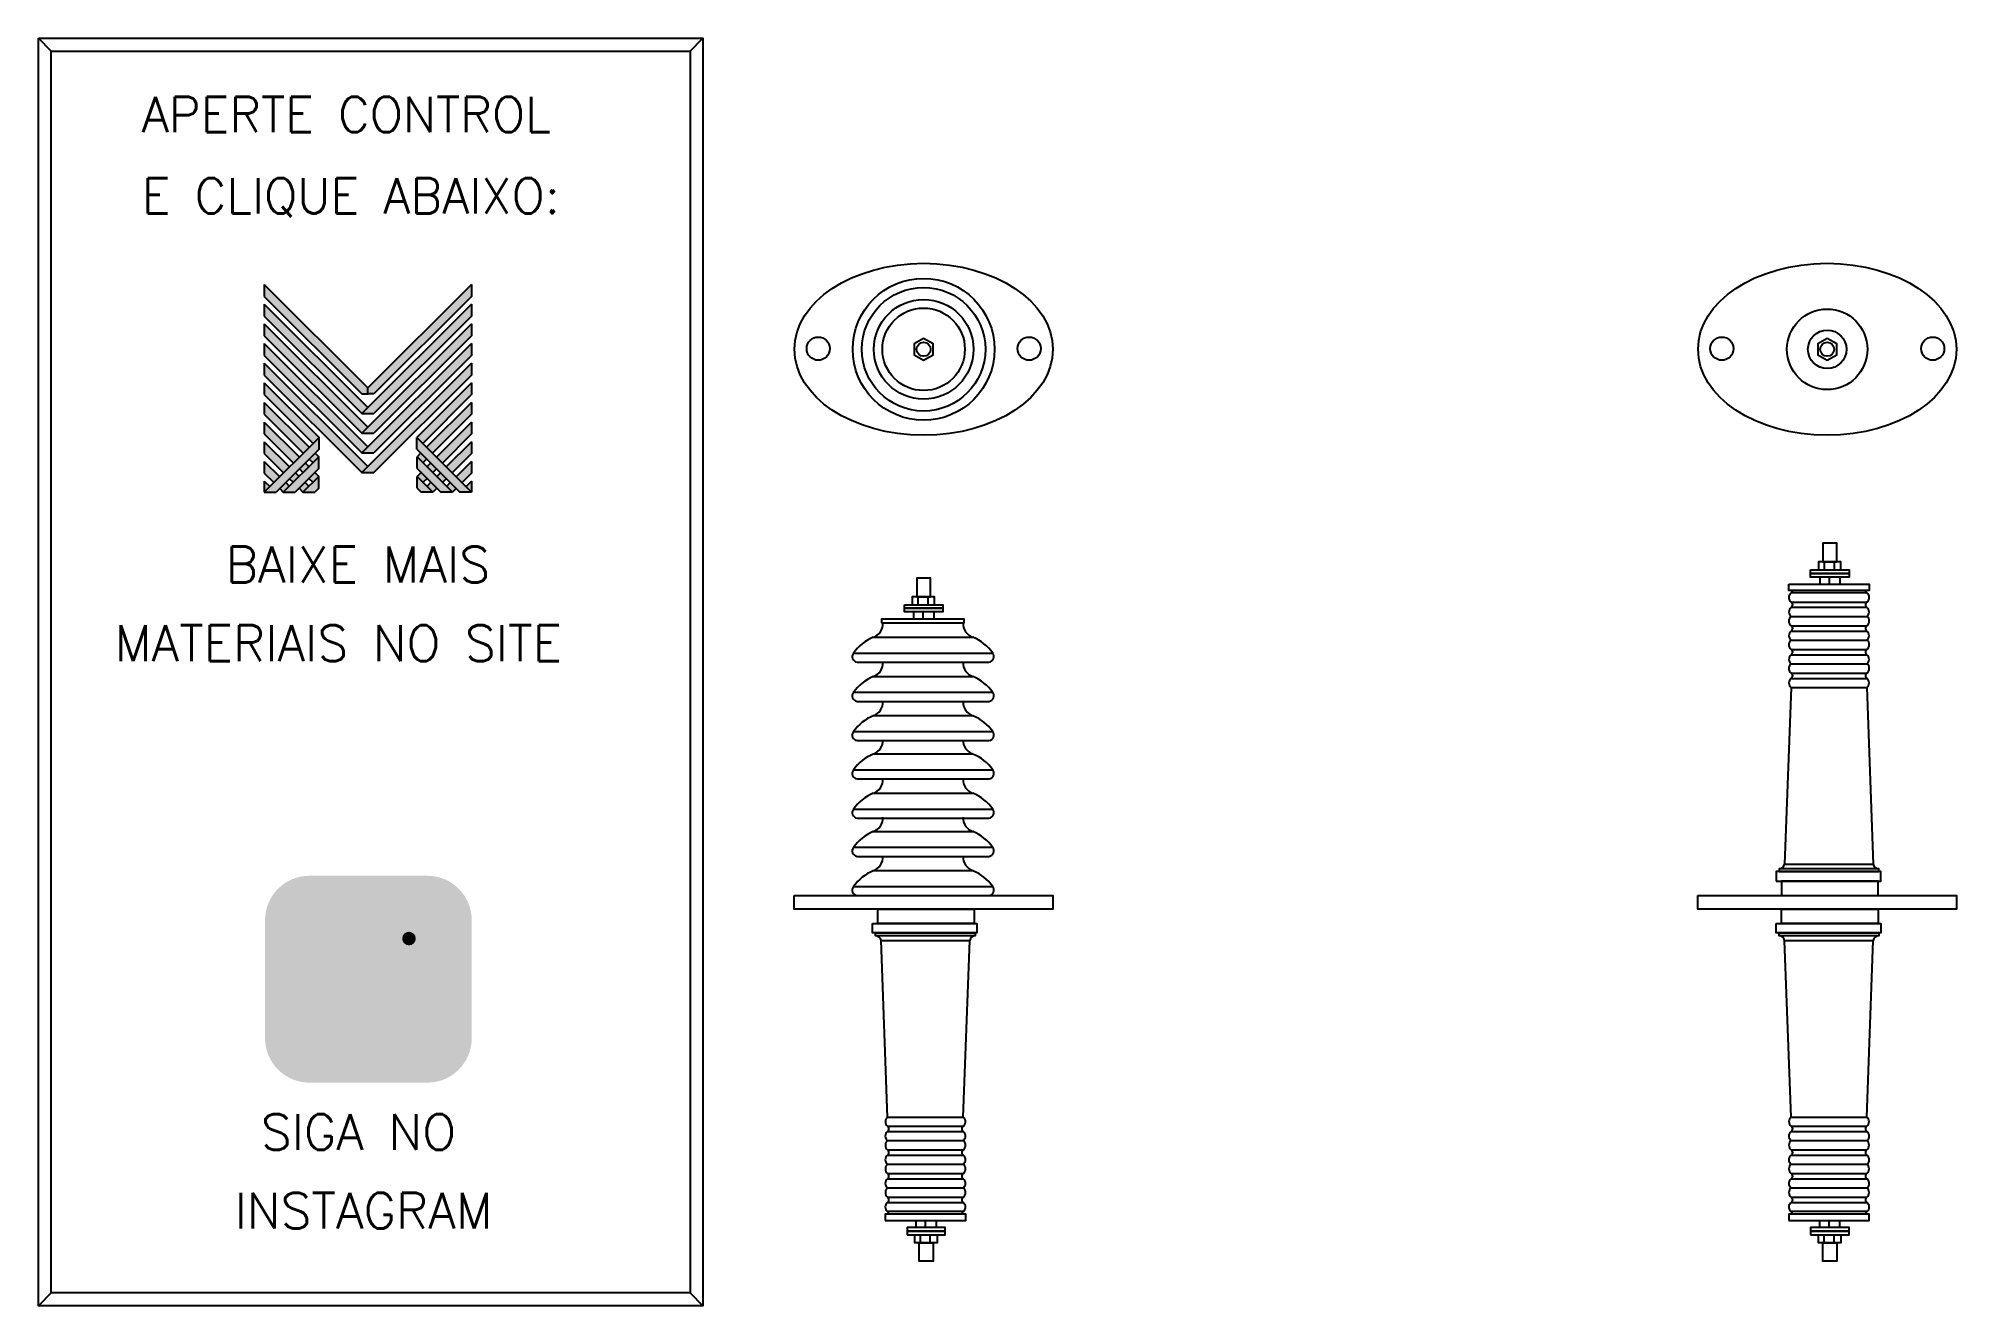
# Model space of a CAD drawing. Header units: millimetres. Extents: x 2651 to 3809, y 511 to 1277.
import ezdxf

# ---------------------------------------------------------------- set-up
doc = ezdxf.new("R2010")
doc.units = ezdxf.units.MM
for name, color, linetype in [('BUCHA DE PASSAGEM', 20, 'Continuous'), ('logo01', 10, 'Continuous'), ('logo02', 250, 'Continuous')]:
    doc.layers.add(name, color=color, linetype=linetype)
doc.styles.get("Standard").update_dxf_attribs({"font": 'romans.shx'})

# ---------------------------------------------------------------- blocks, each defined once
blk = doc.blocks.new('MESH')
at = {"layer": 'logo01'}
h = blk.add_hatch(color=256, dxfattribs=at)
h.dxf.hatch_style = 1
h.paths.add_polyline_path([(30046, 14087), (30046, 13835), (32119, 11769), (32248, 11769), (32248, 11893)])
h.paths.add_polyline_path([(30046, 13670), (30046, 13418), (32121, 11349), (32248, 11475)])
h.paths.add_polyline_path([(30046, 13253), (30046, 13001), (32121, 10932), (32248, 11058)])
h.paths.add_polyline_path([(30046, 12835), (30046, 12583), (32121, 10515), (32248, 10641)])
h.paths.add_polyline_path([(30046, 12418), (30046, 12166), (32121, 10097), (32248, 10223)])
h.paths.add_polyline_path([(30046, 12001), (30046, 11749), (31084, 10714), (31211, 10840)])
h.paths.add_polyline_path([(30046, 11583), (30046, 11331), (30875, 10505), (31001, 10631)])
h.paths.add_polyline_path([(30046, 11166), (30046, 10914), (30666, 10296), (30792, 10422)])
h.paths.add_polyline_path([(30046, 10749), (30046, 10497), (30456, 10088), (30583, 10214)])
h.paths.add_polyline_path([(30046, 10331), (30046, 10079), (30247, 9879), (30373, 10005)])
h.paths.add_polyline_path([(30164, 9796), (30046, 9914), (30046, 9679)])
h.paths.add_polyline_path([(30574, 9805), (30500, 9879), (30373, 9753), (30448, 9679)])
h.paths.add_polyline_path([(30784, 10013), (30709, 10088), (30583, 9962), (30657, 9887)])
h.paths.add_polyline_path([(30993, 9805), (30910, 9887), (30784, 9761), (30867, 9679)])
h.paths.add_polyline_path([(30993, 10222), (30918, 10296), (30792, 10170), (30867, 10096)])
h.paths.add_polyline_path([(31119, 10096), (30993, 9970), (31076, 9887), (31202, 10013)])
h.paths.add_polyline_path([(31202, 10431), (31128, 10505), (31001, 10379), (31076, 10305)], flags=17)
h.paths.add_polyline_path([(33284, 10840), (33284, 10588), (34196, 9679), (34449, 9679)])
h.paths.add_polyline_path([(33293, 10431), (33293, 10179), (33794, 9679), (34047, 9679)])
h.paths.add_polyline_path([(33293, 10013), (33293, 9761), (33376, 9679), (33628, 9679)], flags=17)
at = {"layer": 'logo02'}
h = blk.add_hatch(color=256, dxfattribs=at)
h.dxf.hatch_style = 1
h.paths.add_polyline_path([(34449, 13835), (34449, 14087), (32248, 11893), (32248, 11769), (32376, 11769)])
h.paths.add_polyline_path([(34449, 13418), (34449, 13670), (32121, 11349), (32374, 11349)])
h.paths.add_polyline_path([(34449, 13001), (34449, 13253), (32121, 10932), (32374, 10932)])
h.paths.add_polyline_path([(34449, 12583), (34449, 12835), (32121, 10515), (32374, 10515)])
h.paths.add_polyline_path([(34449, 12166), (34449, 12418), (32121, 10097), (32374, 10097)])
h.paths.add_polyline_path([(34449, 11749), (34449, 12001), (33284, 10840), (33411, 10714)], flags=17)
h.paths.add_polyline_path([(34449, 11331), (34449, 11583), (33494, 10631), (33620, 10505)], flags=17)
h.paths.add_polyline_path([(34449, 10914), (34449, 11166), (33703, 10422), (33829, 10296)], flags=17)
h.paths.add_polyline_path([(34449, 10497), (34449, 10749), (33912, 10214), (34039, 10088)])
h.paths.add_polyline_path([(34449, 10331), (34122, 10005), (34248, 9879), (34449, 10079)])
h.paths.add_polyline_path([(33577, 10296), (33502, 10222), (33628, 10096), (33703, 10170)])
h.paths.add_polyline_path([(33367, 10505), (33293, 10431), (33419, 10305), (33494, 10379)], flags=17)
h.paths.add_polyline_path([(33376, 10096), (33293, 10013), (33419, 9887), (33502, 9970)])
h.paths.add_polyline_path([(33786, 10088), (33711, 10013), (33838, 9887), (33912, 9962)])
h.paths.add_polyline_path([(33585, 9887), (33502, 9805), (33628, 9679), (33711, 9761)])
h.paths.add_polyline_path([(33995, 9879), (33921, 9805), (34047, 9679), (34122, 9753)])
h.paths.add_polyline_path([(34449, 9914), (34331, 9796), (34449, 9679)])
h.paths.add_polyline_path([(31202, 10013), (30867, 9679), (31119, 9679), (31202, 9761)], flags=17)
h.paths.add_polyline_path([(31202, 10179), (31202, 10431), (30448, 9679), (30701, 9679)])
h.paths.add_polyline_path([(31211, 10588), (31211, 10840), (30046, 9679), (30299, 9679)])
at = {"layer": 'logo01'}
for p, q in [((30046, 14087), (30046, 13835)), ((30046, 14087), (32248, 11893)), ((30046, 13835), (32119, 11769)), ((30046, 13670), (30046, 13418)), ((30046, 13670), (32248, 11475)), ((30046, 13418), (32121, 11349)), ((30046, 13253), (30046, 13001)), ((30046, 13253), (32248, 11058)), ((30046, 13001), (32121, 10932)), ((30046, 12835), (30046, 12583)), ((30046, 12835), (32248, 10641)), ((30046, 12583), (32121, 10515)), ((30046, 12418), (30046, 12166)), ((30046, 12418), (32248, 10223)), ((30046, 12166), (32121, 10097)), ((30046, 12001), (30046, 11749)), ((30046, 12001), (31211, 10840)), ((30046, 11749), (31084, 10714)), ((30046, 11583), (30046, 11331)), ((30046, 11583), (31001, 10631)), ((32119, 11769), (32248, 11769)), ((30046, 11331), (30875, 10505)), ((30046, 11166), (30046, 10914)), ((30046, 11166), (30792, 10422)), ((30046, 10914), (30666, 10296)), ((30046, 10749), (30046, 10497)), ((30046, 10749), (30583, 10214)), ((33284, 10840), (34449, 9679)), ((33284, 10588), (33284, 10840)), ((30046, 10497), (30456, 10088)), ((30046, 10331), (30046, 10079)), ((30046, 10331), (30373, 10005)), ((30918, 10296), (30993, 10222)), ((31001, 10379), (31076, 10305)), ((31128, 10505), (31202, 10431)), ((33284, 10588), (34196, 9679)), ((33293, 10431), (34047, 9679)), ((33293, 10179), (33293, 10431)), ((30046, 10079), (30247, 9879)), ((30046, 9914), (30046, 9679)), ((30046, 9914), (30164, 9796)), ((30500, 9879), (30574, 9805)), ((30583, 9962), (30657, 9887)), ((30709, 10088), (30784, 10013)), ((30792, 10170), (30867, 10096)), ((30910, 9887), (30993, 9805)), ((30993, 9970), (31076, 9887)), ((31119, 10096), (31202, 10013)), ((33293, 10179), (33794, 9679)), ((33293, 10013), (33628, 9679)), ((33293, 9761), (33293, 10013)), ((30373, 9753), (30448, 9679)), ((30784, 9761), (30867, 9679)), ((33293, 9761), (33376, 9679)), ((33628, 9679), (33376, 9679)), ((34047, 9679), (33794, 9679)), ((34449, 9679), (34196, 9679))]:
    blk.add_line(p, q, dxfattribs=at)
at = {"layer": 'logo02'}
for p, q in [((34449, 14087), (32248, 11893)), ((34449, 14087), (34449, 13835)), ((34449, 13670), (32121, 11349)), ((34449, 13835), (32376, 11769)), ((34449, 13670), (34449, 13418)), ((34449, 13253), (32121, 10932)), ((34449, 13418), (32374, 11349)), ((34449, 13253), (34449, 13001)), ((34449, 12835), (32121, 10515)), ((34449, 13001), (32374, 10932)), ((34449, 12835), (34449, 12583)), ((34449, 12418), (32121, 10097)), ((34449, 12583), (32374, 10515)), ((34449, 12418), (34449, 12166)), ((32248, 11769), (32248, 11893)), ((34449, 12166), (32374, 10097)), ((34449, 12001), (33284, 10840)), ((34449, 12001), (34449, 11749)), ((32376, 11769), (32248, 11769)), ((34449, 11749), (33411, 10714)), ((34449, 11583), (33494, 10631)), ((34449, 11583), (34449, 11331)), ((32121, 11349), (32374, 11349)), ((34449, 11331), (33620, 10505)), ((34449, 11166), (33703, 10422)), ((34449, 11166), (34449, 10914)), ((31211, 10840), (30046, 9679)), ((31211, 10588), (31211, 10840)), ((32121, 10932), (32374, 10932)), ((34449, 10914), (33829, 10296)), ((34449, 10749), (33912, 10214)), ((34449, 10749), (34449, 10497)), ((31211, 10588), (30299, 9679)), ((31202, 10431), (30448, 9679)), ((31202, 10179), (31202, 10431)), ((32121, 10515), (32374, 10515)), ((33367, 10505), (33293, 10431)), ((33494, 10379), (33419, 10305)), ((33577, 10296), (33502, 10222)), ((34449, 10497), (34039, 10088)), ((34449, 10331), (34122, 10005)), ((34449, 10331), (34449, 10079)), ((31202, 10179), (30701, 9679)), ((31202, 10013), (30867, 9679)), ((31202, 9761), (31202, 10013)), ((32121, 10097), (32374, 10097)), ((33376, 10096), (33293, 10013)), ((33502, 9970), (33419, 9887)), ((33585, 9887), (33502, 9805)), ((33703, 10170), (33628, 10096)), ((33786, 10088), (33711, 10013)), ((33912, 9962), (33838, 9887)), ((33995, 9879), (33921, 9805)), ((34449, 10079), (34248, 9879)), ((34449, 9914), (34331, 9796)), ((34449, 9914), (34449, 9679)), ((30046, 9679), (30299, 9679)), ((30448, 9679), (30701, 9679)), ((30867, 9679), (31119, 9679)), ((31202, 9761), (31119, 9679)), ((33711, 9761), (33628, 9679)), ((34122, 9753), (34047, 9679))]:
    blk.add_line(p, q, dxfattribs=at)

msp = doc.modelspace()

# ---------------------------------------------------------------- hatches: boundary and pattern name
at = {"layer": 'BUCHA DE PASSAGEM'}
h = msp.add_hatch(color=18, dxfattribs=at)
h.dxf.hatch_style = 1
h.paths.add_polyline_path([(2886.1, 771), (2814.9, 771, 0.414214), (2788.1, 744.2), (2788.1, 672.9, 0.414214), (2814.9, 646.1), (2886.1, 646.1, 0.414214), (2912.9, 672.9), (2912.9, 744.2, 0.414214)])
h.paths.add_polyline_path([(2833.2, 753.7), (2867.8, 753.7, -0.414214), (2895.5, 725.9), (2895.5, 691.2, -0.414214), (2867.8, 663.5), (2833.2, 663.5, -0.414214), (2805.5, 691.2), (2805.5, 725.9, -0.414214)], flags=16)
h.paths.add_polyline_path([(2833.2, 745.4), (2867.8, 745.4, -0.414214), (2887.3, 725.9), (2887.3, 691.2, -0.414214), (2867.8, 671.7), (2833.2, 671.7, -0.414214), (2813.7, 691.2), (2813.7, 725.9, -0.414214)], flags=0)
h.paths.add_polyline_path([(2871.7, 708.6, -1), (2829.3, 708.6, -1)], flags=0)
h.paths.add_polyline_path([(2863.5, 708.6, -1), (2837.5, 708.6, -1)], flags=0)
h.paths.add_polyline_path([(2879.1, 733.1, -1), (2870.9, 733.1, -1)], flags=0)
h.paths.add_polyline_path([(2867.8, 745.4), (2833.2, 745.4, 0.414214), (2813.7, 725.9), (2813.7, 691.2, 0.414214), (2833.2, 671.7), (2867.8, 671.7, 0.414214), (2887.3, 691.2), (2887.3, 725.9, 0.414214)], flags=0)
h.paths.add_polyline_path([(2837.5, 708.6, 1), (2863.5, 708.6, 1)], flags=0)
h = msp.add_hatch(color=0, dxfattribs=at)
h.dxf.hatch_style = 1
h.paths.add_polyline_path([(2833.2, 753.7, 0.414214), (2805.5, 725.9), (2805.5, 691.2, 0.414214), (2833.2, 663.5), (2867.8, 663.5, 0.414214), (2895.5, 691.2), (2895.5, 725.9, 0.414214), (2867.8, 753.7)])
h.paths.add_polyline_path([(2879.1, 733.1, -1), (2870.9, 733.1, -1)], flags=16)
h.paths.add_polyline_path([(2871.7, 708.6, -1), (2829.3, 708.6, -1)], flags=16)
h.paths.add_polyline_path([(2863.5, 708.6, -1), (2837.5, 708.6, -1)], flags=0)
h = msp.add_hatch(color=18, dxfattribs=at)
h.dxf.hatch_style = 1
h.paths.add_polyline_path([(2867.8, 745.4), (2833.2, 745.4, 0.414214), (2813.7, 725.9), (2813.7, 691.2, 0.414214), (2833.2, 671.7), (2867.8, 671.7, 0.414214), (2887.3, 691.2), (2887.3, 725.9, 0.414214)])
h.paths.add_polyline_path([(2871.7, 708.6, -1), (2829.3, 708.6, -1)], flags=16)
h.paths.add_polyline_path([(2863.5, 708.6, -1), (2837.5, 708.6, -1)], flags=0)
h.paths.add_polyline_path([(2870.9, 733.1, -1), (2879.1, 733.1, -1)], flags=16)
h.paths.add_polyline_path([(2863.5, 708.6, 1), (2837.5, 708.6, 1)], flags=0)
h = msp.add_hatch(color=0, dxfattribs=at)
h.dxf.hatch_style = 1
h.paths.add_polyline_path([(2829.3, 708.6, 1), (2871.7, 708.6, 1)])
h.paths.add_polyline_path([(2863.5, 708.6, -1), (2837.5, 708.6, -1)], flags=16)
h = msp.add_hatch(color=0, dxfattribs=at)
h.dxf.hatch_style = 1
h.paths.add_polyline_path([(2879.1, 733.1, 1), (2870.9, 733.1, 1)])
h = msp.add_hatch(color=18, dxfattribs=at)
h.dxf.hatch_style = 1
h.paths.add_polyline_path([(2837.5, 708.6, 1), (2863.5, 708.6, 1)])

# ---------------------------------------------------------------- linework, layer by layer
for p, q in [((2658.9, 1269), (2651.3, 1276.7)), ((3044.7, 1269), (3052.4, 1276.7)), ((3726.7, 951.4), (3726.7, 947.1)), ((3729.3, 960.6), (3729.3, 955.7)), ((3732.3, 951.4), (3732.3, 947.1)), ((3735.3, 960.6), (3735.3, 955.7)), ((3738.9, 951.4), (3738.9, 947.1)), ((3182.3, 939.5), (3182.3, 934.7)), ((3188.2, 939.5), (3188.2, 934.7)), ((3755.3, 941.8), (3709.3, 941.8)), ((3179.6, 930.3), (3179.6, 926)), ((3185.3, 930.3), (3185.3, 926)), ((3191.8, 930.3), (3191.8, 926)), ((3709.4, 936.2), (3755.2, 936.2)), ((3709.4, 933.1), (3755.2, 933.1)), ((3709.4, 927.5), (3755.1, 927.5)), ((3155.3, 915), (3215.5, 915)), ((3709.4, 922), (3755.2, 922)), ((3709.4, 918.8), (3755.2, 918.8)), ((3143.3, 905.4), (3227.4, 905.4)), ((3709.4, 913.2), (3755.1, 913.2)), ((3709.4, 907.7), (3755.2, 907.7)), ((3709.4, 904.5), (3755.2, 904.5)), ((3145.5, 900), (3225.2, 900)), ((3709.4, 898.9), (3755.1, 898.9)), ((3709.4, 893.4), (3755.2, 893.4)), ((3143.3, 881.8), (3227.4, 881.8)), ((3155.3, 891.3), (3215.5, 891.3)), ((3709.4, 884.7), (3705.5, 778.1)), ((3709.4, 890.2), (3755.2, 890.2)), ((3709.4, 884.7), (3755.1, 884.7)), ((3755.1, 884.7), (3759, 778.1)), ((3145.5, 876.3), (3225.2, 876.3)), ((3143.3, 858.1), (3227.4, 858.1)), ((3155.3, 867.7), (3215.5, 867.7)), ((3145.5, 852.6), (3225.2, 852.6)), ((3143.3, 835), (3227.4, 835)), ((3155.3, 844.6), (3215.5, 844.6)), ((3145.5, 829.5), (3225.2, 829.5)), ((3143.3, 811.3), (3227.4, 811.3)), ((3155.3, 820.9), (3215.5, 820.9)), ((3145.5, 805.8), (3225.2, 805.8)), ((3143.3, 788.2), (3227.4, 788.2)), ((3155.3, 797.8), (3215.5, 797.8)), ((3145.5, 782.7), (3225.2, 782.7)), ((3705.5, 778.1), (3759, 778.1)), ((3143.3, 764.5), (3227.4, 764.5)), ((3155.3, 774.1), (3215.5, 774.1)), ((3145.5, 759.1), (3225.2, 759.1)), ((3163.9, 625.3), (3160, 731.9)), ((3160, 731.9), (3213.5, 731.9)), ((3209.6, 625.3), (3213.5, 731.9)), ((3709.4, 625.3), (3705.5, 731.9)), ((3705.5, 731.9), (3759, 731.9)), ((3755.1, 625.3), (3759, 731.9)), ((3163.8, 619.8), (3209.7, 619.8)), ((3163.8, 616.6), (3209.7, 616.6)), ((3163.9, 625.3), (3209.6, 625.3)), ((3709.4, 625.3), (3755.1, 625.3)), ((3709.4, 619.8), (3755.2, 619.8)), ((3709.4, 616.6), (3755.2, 616.6)), ((3163.8, 605.5), (3209.7, 605.5)), ((3163.8, 602.3), (3209.7, 602.3)), ((3163.9, 611.1), (3209.6, 611.1)), ((3709.4, 611.1), (3755.1, 611.1)), ((3709.4, 605.5), (3755.2, 605.5)), ((3709.4, 602.3), (3755.2, 602.3)), ((3163.8, 591.2), (3209.7, 591.2)), ((3163.9, 596.8), (3209.6, 596.8)), ((3709.4, 596.8), (3755.1, 596.8)), ((3709.4, 591.2), (3755.2, 591.2)), ((3163.8, 588), (3209.7, 588)), ((3163.9, 582.5), (3209.6, 582.5)), ((3709.4, 588), (3755.2, 588)), ((3709.4, 582.5), (3755.1, 582.5)), ((3163.8, 576.9), (3209.7, 576.9)), ((3163.8, 573.8), (3209.7, 573.8)), ((3209.7, 568.2), (3163.8, 568.2)), ((3755.3, 568.2), (3709.3, 568.2)), ((3709.4, 576.9), (3755.2, 576.9)), ((3709.4, 573.8), (3755.2, 573.8)), ((3181.1, 558.6), (3181.1, 562.9)), ((3186.8, 558.6), (3186.8, 562.9)), ((3193.4, 558.6), (3193.4, 562.9)), ((3726.7, 558.6), (3726.7, 562.9)), ((3732.3, 558.6), (3732.3, 562.9)), ((3738.9, 558.6), (3738.9, 562.9)), ((3183.8, 549.4), (3183.8, 554.2)), ((3189.7, 549.4), (3189.7, 554.2)), ((3729.3, 549.4), (3729.3, 554.2)), ((3735.3, 549.4), (3735.3, 554.2)), ((2658.9, 519.1), (2651.3, 511.4)), ((3044.7, 519.1), (3052.4, 511.4))]:
    msp.add_line(p, q, dxfattribs=at)
for points in [[(2651.3, 1276.7), (3052.4, 1276.7), (3052.4, 511.4), (2651.3, 511.4)], [(2658.9, 1269), (3044.7, 1269), (3044.7, 519.1), (2658.9, 519.1)], [(3185.7, 1095.5), (3180, 1092.2), (3180, 1085.6), (3185.7, 1082.3), (3191.5, 1085.6), (3191.5, 1092.2)], [(3731.2, 1095.5), (3725.5, 1092.2), (3725.5, 1085.6), (3731.2, 1082.3), (3737, 1085.6), (3737, 1092.2)], [(3728.5, 960.6), (3737, 960.6), (3737, 971.8), (3728.5, 971.8)], [(3181.5, 939.5), (3189.9, 939.5), (3189.9, 950.7), (3181.5, 950.7)], [(3721.2, 955.7), (3744.4, 955.7), (3744.4, 953.6), (3721.2, 953.6)], [(3721.2, 953.6), (3744.4, 953.6), (3744.4, 951.4), (3721.2, 951.4)], [(3725.9, 955.7), (3739.4, 955.7), (3739.4, 960.6), (3725.9, 960.6)], [(3178.8, 934.7), (3192.3, 934.7), (3192.3, 939.5), (3178.8, 939.5)], [(3708, 947.1), (3756.6, 947.1), (3756.6, 943.3), (3708, 943.3)], [(3174.2, 934.7), (3197.3, 934.7), (3197.3, 932.5), (3174.2, 932.5)], [(3174.2, 932.5), (3197.3, 932.5), (3197.3, 930.3), (3174.2, 930.3)], [(3160.3, 923.7), (3210.2, 923.7), (3210.2, 926), (3160.3, 926)], [(3700.4, 767.8), (3763.5, 767.8), (3763.5, 773.5), (3700.4, 773.5)], [(3702.2, 773.5), (3762.3, 773.5), (3762.3, 775.2), (3702.2, 775.2)], [(3703.7, 759.1), (3761.9, 759.1), (3761.9, 767.8), (3703.7, 767.8)], [(3107.6, 759.1), (3263.8, 759.1), (3263.8, 750.9), (3107.6, 750.9)], [(3653.1, 759.1), (3809.3, 759.1), (3809.3, 750.9), (3653.1, 750.9)], [(3154.9, 742.2), (3217.9, 742.2), (3217.9, 736.5), (3154.9, 736.5)], [(3158.1, 750.9), (3216.3, 750.9), (3216.3, 742.2), (3158.1, 742.2)], [(3700.4, 742.2), (3763.5, 742.2), (3763.5, 736.5), (3700.4, 736.5)], [(3703.7, 750.9), (3761.9, 750.9), (3761.9, 742.2), (3703.7, 742.2)], [(3156.7, 736.5), (3216.8, 736.5), (3216.8, 734.8), (3156.7, 734.8)], [(3702.2, 736.5), (3762.3, 736.5), (3762.3, 734.8), (3702.2, 734.8)], [(3162.5, 562.9), (3211.1, 562.9), (3211.1, 566.7), (3162.5, 566.7)], [(3175.7, 556.4), (3198.8, 556.4), (3198.8, 558.6), (3175.7, 558.6)], [(3175.7, 554.2), (3198.8, 554.2), (3198.8, 556.4), (3175.7, 556.4)], [(3708, 562.9), (3756.6, 562.9), (3756.6, 566.7), (3708, 566.7)], [(3721.2, 556.4), (3744.4, 556.4), (3744.4, 558.6), (3721.2, 558.6)], [(3721.2, 554.2), (3744.4, 554.2), (3744.4, 556.4), (3721.2, 556.4)], [(3180.4, 554.2), (3193.9, 554.2), (3193.9, 549.4), (3180.4, 549.4)], [(3183, 549.4), (3191.5, 549.4), (3191.5, 538.2), (3183, 538.2)], [(3725.9, 554.2), (3739.4, 554.2), (3739.4, 549.4), (3725.9, 549.4)], [(3728.5, 549.4), (3737, 549.4), (3737, 538.2), (3728.5, 538.2)]]:
    msp.add_lwpolyline(points, close=True, dxfattribs=at)
for centre, radius in [((3185.7, 1088.9), 42.8), ((3185.7, 1088.9), 37.3), ((3185.7, 1088.9), 30.1), ((3185.7, 1088.9), 24.9), ((3731.2, 1088.9), 24.3), ((3731.2, 1088.9), 11.6), ((3122.1, 1089.3), 7), ((3185.7, 1088.9), 4.23), ((3249.4, 1089.3), 7), ((3667.6, 1089.3), 7), ((3731.2, 1088.9), 4.23), ((3794.9, 1089.3), 7)]:
    msp.add_circle(centre, radius, dxfattribs=at)
for centre, radius, start, end in [((3711.6, 939), 3.59, 130.0559, 231.3277), ((3708.5, 943.4), 1.78, 296.733, 357.5622), ((3756.1, 943.4), 1.78, 182.4378, 243.267), ((3753, 939), 3.59, 308.6723, 49.9441), ((3711.6, 924.8), 3.59, 130.0559, 231.3277), ((3711.7, 930.3), 3.59, 130.0559, 231.3277), ((3708.6, 934.7), 1.78, 296.733, 63.267), ((3756, 934.7), 1.78, 116.733, 243.267), ((3752.9, 930.3), 3.59, 308.6723, 49.9441), ((3753, 924.8), 3.59, 308.6723, 49.9441), ((3165.7, 889.9), 27.2, 112.4757, 145.1153), ((3152.7, 923.1), 8.44, 287.3134, 3.9004), ((3218, 923.1), 8.44, 176.0996, 252.6866), ((3205.1, 889.9), 27.2, 34.8847, 67.5243), ((3711.7, 916), 3.59, 130.0559, 231.3277), ((3708.6, 920.4), 1.78, 296.733, 63.267), ((3756, 920.4), 1.78, 116.733, 243.267), ((3752.9, 916), 3.59, 308.6723, 49.9441), ((3146, 903.4), 3.4, 142.192, 262.0515), ((3224.7, 903.4), 3.4, 277.9485, 37.808), ((3711.6, 910.5), 3.59, 130.0559, 231.3277), ((3711.7, 901.7), 3.59, 130.0559, 231.3277), ((3708.6, 906.1), 1.78, 296.733, 63.267), ((3756, 906.1), 1.78, 116.733, 243.267), ((3752.9, 901.7), 3.59, 308.6723, 49.9441), ((3753, 910.5), 3.59, 308.6723, 49.9441), ((3152.7, 899.4), 8.44, 287.3134, 3.9004), ((3218, 899.4), 8.44, 176.0996, 252.6866), ((3711.6, 896.2), 3.59, 130.0559, 231.3277), ((3708.6, 891.8), 1.78, 296.733, 63.267), ((3756, 891.8), 1.78, 116.733, 243.267), ((3753, 896.2), 3.59, 308.6723, 49.9441), ((3146, 879.7), 3.4, 142.192, 262.0515), ((3165.7, 866.2), 27.2, 112.4757, 145.1153), ((3205.1, 866.2), 27.2, 34.8847, 67.5243), ((3224.7, 879.7), 3.4, 277.9485, 37.808), ((3711.7, 887.5), 3.59, 130.0559, 231.3277), ((3752.9, 887.5), 3.59, 308.6723, 49.9441), ((3152.7, 875.7), 8.44, 287.3134, 3.9004), ((3218, 875.7), 8.44, 176.0996, 252.6866), ((3146, 856), 3.4, 142.192, 262.0515), ((3165.7, 842.5), 27.2, 112.4757, 145.1153), ((3205.1, 842.5), 27.2, 34.8847, 67.5243), ((3224.7, 856), 3.4, 277.9485, 37.808), ((3152.7, 852.6), 8.44, 287.3134, 3.9004), ((3218, 852.6), 8.44, 176.0996, 252.6866), ((3146, 832.9), 3.4, 142.192, 262.0515), ((3165.7, 819.4), 27.2, 112.4757, 145.1153), ((3205.1, 819.4), 27.2, 34.8847, 67.5243), ((3224.7, 832.9), 3.4, 277.9485, 37.808), ((3152.7, 828.9), 8.44, 287.3134, 3.9004), ((3218, 828.9), 8.44, 176.0996, 252.6866), ((3146, 809.2), 3.4, 142.192, 262.0515), ((3165.7, 795.7), 27.2, 112.4757, 145.1153), ((3205.1, 795.7), 27.2, 34.8847, 67.5243), ((3224.7, 809.2), 3.4, 277.9485, 37.808), ((3152.7, 805.8), 8.44, 287.3134, 3.9004), ((3218, 805.8), 8.44, 176.0996, 252.6866), ((3146, 786.1), 3.4, 142.192, 262.0515), ((3165.7, 772.6), 27.2, 112.4757, 145.1153), ((3205.1, 772.6), 27.2, 34.8847, 67.5243), ((3224.7, 786.1), 3.4, 277.9485, 37.808), ((3152.7, 782.2), 8.44, 287.3134, 3.9004), ((3218, 782.2), 8.44, 176.0996, 252.6866), ((3702.1, 778.6), 3.41, 271.0961, 350.9297), ((3762.4, 778.6), 3.41, 189.0703, 268.9039), ((3146, 762.4), 3.4, 142.192, 262.0515), ((3165.7, 748.9), 27.2, 112.4757, 145.1153), ((3205.1, 748.9), 27.2, 34.8847, 67.5243), ((3224.7, 762.4), 3.4, 277.9485, 37.808), ((3156.6, 731.4), 3.41, 9.0703, 88.9039), ((3216.9, 731.4), 3.41, 91.0961, 170.9297), ((3702.1, 731.4), 3.41, 9.0703, 88.9039), ((3762.4, 731.4), 3.41, 91.0961, 170.9297), ((3166.1, 613.8), 3.59, 128.6723, 229.9441), ((3166.2, 622.5), 3.59, 128.6723, 229.9441), ((3163, 618.2), 1.78, 296.733, 63.267), ((3210.5, 618.2), 1.78, 116.733, 243.267), ((3207.4, 622.5), 3.59, 310.0559, 51.3277), ((3207.4, 613.8), 3.59, 310.0559, 51.3277), ((3711.6, 613.8), 3.59, 128.6723, 229.9441), ((3711.7, 622.5), 3.59, 128.6723, 229.9441), ((3708.6, 618.2), 1.78, 296.733, 63.267), ((3756, 618.2), 1.78, 116.733, 243.267), ((3752.9, 622.5), 3.59, 310.0559, 51.3277), ((3753, 613.8), 3.59, 310.0559, 51.3277), ((3166.1, 599.5), 3.59, 128.6723, 229.9441), ((3166.2, 608.3), 3.59, 128.6723, 229.9441), ((3163, 603.9), 1.78, 296.733, 63.267), ((3210.5, 603.9), 1.78, 116.733, 243.267), ((3207.4, 608.3), 3.59, 310.0559, 51.3277), ((3207.4, 599.5), 3.59, 310.0559, 51.3277), ((3711.6, 599.5), 3.59, 128.6723, 229.9441), ((3711.7, 608.3), 3.59, 128.6723, 229.9441), ((3708.6, 603.9), 1.78, 296.733, 63.267), ((3756, 603.9), 1.78, 116.733, 243.267), ((3752.9, 608.3), 3.59, 310.0559, 51.3277), ((3753, 599.5), 3.59, 310.0559, 51.3277), ((3166.2, 594), 3.59, 128.6723, 229.9441), ((3163, 589.6), 1.78, 296.733, 63.267), ((3210.5, 589.6), 1.78, 116.733, 243.267), ((3207.4, 594), 3.59, 310.0559, 51.3277), ((3711.7, 594), 3.59, 128.6723, 229.9441), ((3708.6, 589.6), 1.78, 296.733, 63.267), ((3756, 589.6), 1.78, 116.733, 243.267), ((3752.9, 594), 3.59, 310.0559, 51.3277), ((3166.1, 585.2), 3.59, 128.6723, 229.9441), ((3166.2, 579.7), 3.59, 128.6723, 229.9441), ((3207.4, 579.7), 3.59, 310.0559, 51.3277), ((3207.4, 585.2), 3.59, 310.0559, 51.3277), ((3711.6, 585.2), 3.59, 128.6723, 229.9441), ((3711.7, 579.7), 3.59, 128.6723, 229.9441), ((3752.9, 579.7), 3.59, 310.0559, 51.3277), ((3753, 585.2), 3.59, 310.0559, 51.3277), ((3166.1, 571), 3.59, 128.6723, 229.9441), ((3163, 575.3), 1.78, 296.733, 63.267), ((3163, 566.6), 1.78, 2.4378, 63.267), ((3210.5, 575.3), 1.78, 116.733, 243.267), ((3210.5, 566.6), 1.78, 116.733, 177.5622), ((3207.4, 571), 3.59, 310.0559, 51.3277), ((3711.6, 571), 3.59, 128.6723, 229.9441), ((3708.5, 566.6), 1.78, 2.4378, 63.267), ((3708.6, 575.3), 1.78, 296.733, 63.267), ((3756, 575.3), 1.78, 116.733, 243.267), ((3756.1, 566.6), 1.78, 116.733, 177.5622), ((3753, 571), 3.59, 310.0559, 51.3277)]:
    msp.add_arc(centre, radius, start, end, dxfattribs=at)
for centre in [(3185.7, 1088.9), (3731.2, 1088.9)]:
    msp.add_ellipse(centre, major_axis=(-78, 0), ratio=0.665797, dxfattribs=at)

# ---------------------------------------------------------------- block references
at = {"xscale": 0.02842171870665473, "yscale": 0.02842171870665473, "zscale": 0.02842171870665473}
msp.add_blockref('MESH', (1933.7, 727.6), dxfattribs=at)

# ---------------------------------------------------------------- texts
at = {"layer": 'BUCHA DE PASSAGEM'}
for s, height, p in [('APERTE CONTROL', 21.263, (2713.7, 1220.1)), ('E CLIQUE ABAIXO:', 21.263, (2713.7, 1171)), ('BAIXE MAIS', 21.65, (2764.4, 948.1)), ('MATERIAIS NO SITE', 21.646, (2697.3, 900.6)), ('SIGA NO', 21.65, (2785.6, 605.5)), ('INSTAGRAM', 21.65, (2769.7, 558))]:
    msp.add_text(s, height=height, dxfattribs=at).set_placement(p)

doc.saveas('drawing.dxf')
